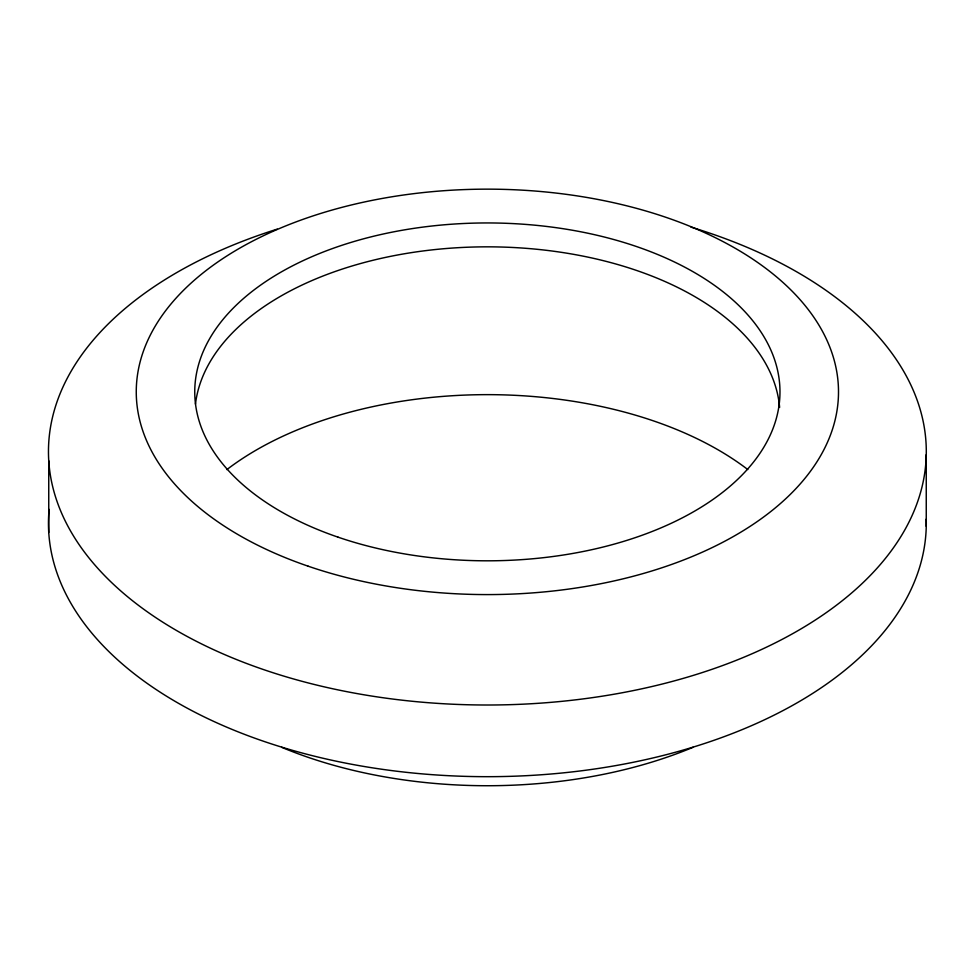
<?xml version="1.0" encoding="UTF-8"?>
<svg xmlns="http://www.w3.org/2000/svg" width="975" height="975" viewBox="0 0 975 975"><rect width="100%" height="100%" fill="white"/><g stroke="black" fill="none" stroke-linecap="round" stroke-linejoin="round"><path stroke-width="1.46" d="M926.25 454.667L926.25 526.342M48.75 460.785L48.75 532.46M195.463 404.089A292.61 168.931 0 0 1 490.267 246.846A292.61 168.931 0 0 1 779.622 407.416M226.87 469.597A326.259 188.358 0 0 1 747.801 469.548M690.983 227.114A438.908 253.402 0 0 1 828.982 610.716A438.908 253.402 0 0 1 150.418 613.982A438.908 253.402 0 0 1 277.29 229.113M926.226 519.139A438.908 253.402 0 0 1 478.944 776.636A438.908 253.402 0 0 1 49.116 509.413M693.067 747.301A351.134 202.727 0 0 1 281.665 747.301M338.02 537.152A292.61 168.931 0 0 0 779.951 393.912A292.61 168.931 0 0 0 344.138 244.567A292.61 168.931 0 0 0 338.02 537.152M308.149 566.195A351.134 202.727 0 0 0 838.476 394.327A351.134 202.727 0 0 0 315.498 215.097A351.134 202.727 0 0 0 308.149 566.195"/></g></svg>
